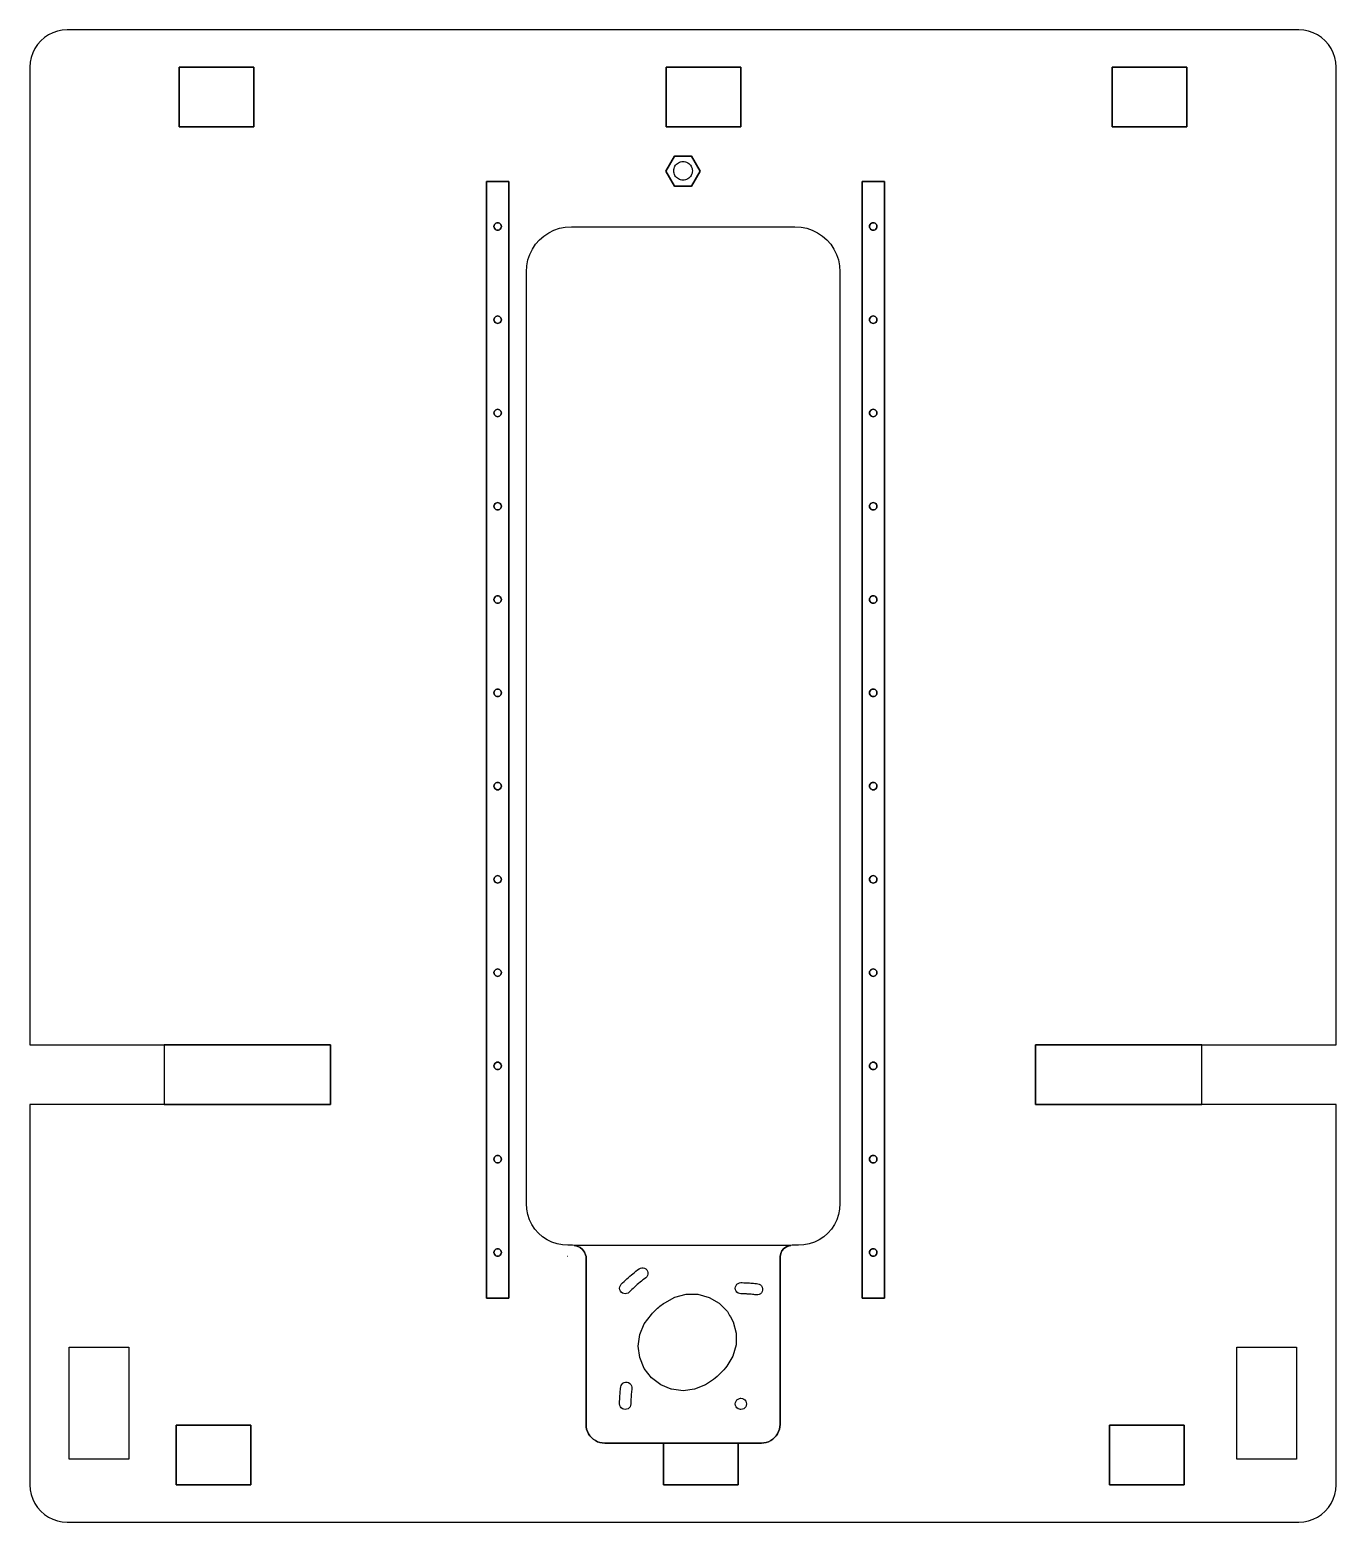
# Model space of a CAD drawing. Header units: metres. Extents: x 1390 to 1740, y 241 to 641.
import ezdxf

# ---------------------------------------------------------------- set-up
doc = ezdxf.new("R2010")
doc.units = ezdxf.units.M

msp = doc.modelspace()

# ---------------------------------------------------------------- linework, layer by layer
at = {"layer": 'Différence'}
msp.add_line((1534.6, 312.34, 79), (1534.49, 312.34, 79), dxfattribs=at)
for points in [[(1659.9, 369.05, 79), (1704.5, 369.05, 79), (1740.5, 369.05, 79), (1740.5, 631.12, 79), (1740.41, 632.43, 79), (1740.15, 633.71, 79), (1739.73, 634.95, 79), (1739.16, 636.12, 79), (1738.43, 637.21, 79), (1737.57, 638.19, 79), (1736.58, 639.06, 79), (1735.5, 639.78, 79), (1734.32, 640.36, 79), (1733.08, 640.78, 79), (1731.8, 641.04, 79), (1730.5, 641.12, 79), (1400.46, 641.12, 79), (1399.16, 641.04, 79), (1397.87, 640.78, 79), (1396.64, 640.36, 79), (1395.46, 639.78, 79), (1394.38, 639.06, 79), (1393.39, 638.19, 79), (1392.53, 637.21, 79), (1391.8, 636.12, 79), (1391.22, 634.95, 79), (1390.8, 633.71, 79), (1390.55, 632.43, 79), (1390.46, 631.12, 79), (1390.46, 369.05, 79), (1426.46, 369.05, 79), (1471.06, 369.05, 79), (1471.06, 353.05, 79), (1426.46, 353.05, 79), (1390.46, 353.05, 79), (1390.46, 251.14, 79), (1390.55, 249.84, 79), (1390.8, 248.55, 79), (1391.22, 247.32, 79), (1391.8, 246.14, 79), (1392.53, 245.05, 79), (1393.39, 244.07, 79), (1394.38, 243.21, 79), (1395.46, 242.48, 79), (1396.64, 241.9, 79), (1397.87, 241.48, 79), (1399.16, 241.23, 79), (1400.46, 241.14, 79), (1730.5, 241.14, 79), (1731.8, 241.23, 79), (1733.08, 241.48, 79), (1734.32, 241.9, 79), (1735.5, 242.48, 79), (1736.58, 243.21, 79), (1737.57, 244.07, 79), (1738.43, 245.05, 79), (1739.16, 246.14, 79), (1739.73, 247.32, 79), (1740.15, 248.55, 79), (1740.41, 249.84, 79), (1740.5, 251.14, 79), (1740.5, 353.05, 79), (1704.5, 353.05, 79), (1659.9, 353.05, 79), (1659.9, 369.05, 79)], [(1450.46, 615.12, 79), (1430.46, 615.12, 79), (1430.46, 631.12, 79), (1450.46, 631.12, 79), (1450.46, 615.12, 79)], [(1430.46, 615.12, 79), (1450.46, 615.12, 79), (1450.46, 631.12, 79), (1430.46, 631.12, 79), (1430.46, 615.12, 79)], [(1560.97, 631.12, 79), (1580.97, 631.12, 79), (1580.97, 615.12, 79), (1560.97, 615.12, 79), (1560.97, 631.12, 79)], [(1560.97, 615.12, 79), (1580.97, 615.12, 79), (1580.97, 631.12, 79), (1560.97, 631.12, 79), (1560.97, 615.12, 79)], [(1680.5, 631.12, 79), (1700.5, 631.12, 79), (1700.5, 615.12, 79), (1680.5, 615.12, 79), (1680.5, 631.12, 79)], [(1680.5, 615.12, 79), (1700.5, 615.12, 79), (1700.5, 631.12, 79), (1680.5, 631.12, 79), (1680.5, 615.12, 79)], [(1567.79, 599.26, 79), (1563.17, 599.26, 79), (1560.86, 603.26, 79), (1563.17, 607.26, 79), (1567.79, 607.26, 79), (1570.1, 603.26, 79), (1567.79, 599.26, 79)], [(1563.17, 599.26, 79), (1567.79, 599.26, 79), (1570.1, 603.26, 79), (1567.79, 607.26, 79), (1563.17, 607.26, 79), (1560.86, 603.26, 79), (1563.17, 599.26, 79)], [(1567.8, 602.39, 79), (1567.66, 602.09, 79), (1567.48, 601.82, 79), (1567.26, 601.57, 79), (1567.02, 601.36, 79), (1566.75, 601.18, 79), (1566.45, 601.03, 79), (1566.14, 600.93, 79), (1565.82, 600.86, 79), (1565.5, 600.84, 79), (1565.17, 600.86, 79), (1564.85, 600.93, 79), (1564.54, 601.03, 79), (1564.25, 601.18, 79), (1563.97, 601.36, 79), (1563.73, 601.57, 79), (1563.51, 601.82, 79), (1563.33, 602.09, 79), (1563.19, 602.39, 79), (1563.08, 602.69, 79), (1563.02, 603.02, 79), (1563, 603.34, 79), (1563.02, 603.67, 79), (1563.08, 603.99, 79), (1563.19, 604.3, 79), (1563.33, 604.59, 79), (1563.51, 604.86, 79), (1563.73, 605.11, 79), (1563.97, 605.33, 79), (1564.25, 605.51, 79), (1564.54, 605.65, 79), (1564.85, 605.76, 79), (1565.17, 605.82, 79), (1565.5, 605.84, 79), (1565.82, 605.82, 79), (1566.14, 605.76, 79), (1566.45, 605.65, 79), (1566.75, 605.51, 79), (1567.02, 605.33, 79), (1567.26, 605.11, 79), (1567.48, 604.86, 79), (1567.66, 604.59, 79), (1567.8, 604.3, 79), (1567.91, 603.99, 79), (1567.97, 603.67, 79), (1568, 603.34, 79), (1567.97, 603.02, 79), (1567.91, 602.69, 79), (1567.8, 602.39, 79)], [(1512.82, 301.14, 79), (1512.82, 600.44, 79), (1518.82, 600.44, 79), (1518.82, 301.14, 79), (1512.82, 301.14, 79)], [(1512.82, 600.44, 79), (1512.82, 301.14, 79), (1518.82, 301.14, 79), (1518.82, 600.44, 79), (1512.82, 600.44, 79)], [(1619.46, 600.44, 79), (1619.46, 301.14, 79), (1613.46, 301.14, 79), (1613.46, 600.44, 79), (1619.46, 600.44, 79)], [(1619.46, 301.14, 79), (1619.46, 600.44, 79), (1613.46, 600.44, 79), (1613.46, 301.14, 79), (1619.46, 301.14, 79)], [(1516.07, 589.39, 79), (1515.82, 589.43, 79), (1515.56, 589.39, 79), (1515.32, 589.29, 79), (1515.11, 589.13, 79), (1514.95, 588.93, 79), (1514.85, 588.69, 79), (1514.82, 588.43, 79), (1514.85, 588.17, 79), (1514.95, 587.93, 79), (1515.11, 587.72, 79), (1515.32, 587.56, 79), (1515.56, 587.46, 79), (1515.82, 587.43, 79), (1516.07, 587.46, 79), (1516.32, 587.56, 79), (1516.52, 587.72, 79), (1516.68, 587.93, 79), (1516.78, 588.17, 79), (1516.82, 588.43, 79), (1516.78, 588.69, 79), (1516.68, 588.93, 79), (1516.52, 589.13, 79), (1516.32, 589.29, 79), (1516.07, 589.39, 79)], [(1515.82, 589.43, 79), (1516.07, 589.39, 79), (1516.32, 589.29, 79), (1516.52, 589.13, 79), (1516.68, 588.93, 79), (1516.78, 588.69, 79), (1516.82, 588.43, 79), (1516.78, 588.17, 79), (1516.68, 587.93, 79), (1516.52, 587.72, 79), (1516.32, 587.56, 79), (1516.07, 587.46, 79), (1515.82, 587.43, 79), (1515.56, 587.46, 79), (1515.32, 587.56, 79), (1515.11, 587.72, 79), (1514.95, 587.93, 79), (1514.85, 588.17, 79), (1514.82, 588.43, 79), (1514.85, 588.69, 79), (1514.95, 588.93, 79), (1515.11, 589.13, 79), (1515.32, 589.29, 79), (1515.56, 589.39, 79), (1515.82, 589.43, 79)], [(1539.5, 267.14, 79), (1539.49, 312.34, 79), (1539.39, 312.75, 79), (1539.05, 313.53, 79), (1538.55, 314.2, 79), (1537.9, 314.74, 79), (1537.15, 315.12, 79), (1536.33, 315.32, 79), (1535.9, 315.34, 79), (1534.59, 315.34, 79), (1533.15, 315.44, 79), (1531.72, 315.73, 79), (1530.35, 316.19, 79), (1529.05, 316.83, 79), (1527.84, 317.64, 79), (1526.75, 318.6, 79), (1525.79, 319.69, 79), (1524.99, 320.9, 79), (1524.35, 322.2, 79), (1523.88, 323.57, 79), (1523.6, 324.99, 79), (1523.5, 326.54, 79), (1523.5, 576.24, 79), (1523.6, 577.91, 79), (1523.91, 579.45, 79), (1524.41, 580.93, 79), (1525.11, 582.34, 79), (1525.98, 583.64, 79), (1527.01, 584.82, 79), (1528.19, 585.86, 79), (1529.5, 586.73, 79), (1530.91, 587.42, 79), (1532.39, 587.93, 79), (1533.93, 588.23, 79), (1535.59, 588.34, 79), (1595.44, 588.34, 79), (1597.1, 588.23, 79), (1598.64, 587.93, 79), (1600.13, 587.42, 79), (1601.53, 586.73, 79), (1602.84, 585.86, 79), (1604.02, 584.82, 79), (1605.05, 583.64, 79), (1605.92, 582.34, 79), (1606.62, 580.93, 79), (1607.12, 579.45, 79), (1607.43, 577.91, 79), (1607.54, 576.24, 79), (1607.54, 326.54, 79), (1607.44, 324.99, 79), (1607.15, 323.57, 79), (1606.69, 322.2, 79), (1606.04, 320.9, 79), (1605.24, 319.69, 79), (1604.28, 318.6, 79), (1603.19, 317.64, 79), (1601.98, 316.83, 79), (1600.68, 316.19, 79), (1599.31, 315.73, 79), (1597.88, 315.44, 79), (1596.39, 315.34, 79), (1594.73, 315.34, 79), (1594.33, 315.32, 79), (1593.93, 315.24, 79), (1593.18, 314.95, 79), (1592.52, 314.48, 79), (1592, 313.86, 79), (1591.65, 313.13, 79), (1591.49, 312.34, 79), (1591.48, 267.33, 79), (1591.44, 266.67, 79), (1591.31, 266.03, 79), (1591.1, 265.41, 79), (1590.81, 264.83, 79), (1590.45, 264.28, 79), (1590.02, 263.79, 79), (1589.53, 263.36, 79), (1588.98, 263, 79), (1588.4, 262.71, 79), (1587.78, 262.5, 79), (1587.13, 262.37, 79), (1586.48, 262.33, 79), (1580.22, 262.33, 79), (1580.22, 251.14, 79), (1560.22, 251.14, 79), (1560.22, 262.33, 79), (1544.49, 262.33, 79), (1543.83, 262.37, 79), (1543.19, 262.5, 79), (1542.57, 262.71, 79), (1541.99, 263, 79), (1541.44, 263.36, 79), (1540.95, 263.79, 79), (1540.52, 264.28, 79), (1540.16, 264.83, 79), (1539.87, 265.41, 79), (1539.66, 266.03, 79), (1539.53, 266.67, 79), (1539.5, 267.14, 79)], [(1616.72, 589.39, 79), (1616.46, 589.43, 79), (1616.2, 589.39, 79), (1615.96, 589.29, 79), (1615.75, 589.13, 79), (1615.59, 588.93, 79), (1615.49, 588.69, 79), (1615.46, 588.43, 79), (1615.49, 588.17, 79), (1615.59, 587.93, 79), (1615.75, 587.72, 79), (1615.96, 587.56, 79), (1616.2, 587.46, 79), (1616.46, 587.43, 79), (1616.72, 587.46, 79), (1616.96, 587.56, 79), (1617.16, 587.72, 79), (1617.32, 587.93, 79), (1617.42, 588.17, 79), (1617.46, 588.43, 79), (1617.42, 588.69, 79), (1617.32, 588.93, 79), (1617.16, 589.13, 79), (1616.96, 589.29, 79), (1616.72, 589.39, 79)], [(1616.46, 589.43, 79), (1616.72, 589.39, 79), (1616.96, 589.29, 79), (1617.16, 589.13, 79), (1617.32, 588.93, 79), (1617.42, 588.69, 79), (1617.46, 588.43, 79), (1617.42, 588.17, 79), (1617.32, 587.93, 79), (1617.16, 587.72, 79), (1616.96, 587.56, 79), (1616.72, 587.46, 79), (1616.46, 587.43, 79), (1616.2, 587.46, 79), (1615.96, 587.56, 79), (1615.75, 587.72, 79), (1615.59, 587.93, 79), (1615.49, 588.17, 79), (1615.46, 588.43, 79), (1615.49, 588.69, 79), (1615.59, 588.93, 79), (1615.75, 589.13, 79), (1615.96, 589.29, 79), (1616.2, 589.39, 79), (1616.46, 589.43, 79)], [(1516.07, 564.39, 79), (1515.82, 564.43, 79), (1515.56, 564.39, 79), (1515.32, 564.29, 79), (1515.11, 564.13, 79), (1514.95, 563.93, 79), (1514.85, 563.69, 79), (1514.82, 563.43, 79), (1514.85, 563.17, 79), (1514.95, 562.93, 79), (1515.11, 562.72, 79), (1515.32, 562.56, 79), (1515.56, 562.46, 79), (1515.82, 562.43, 79), (1516.07, 562.46, 79), (1516.32, 562.56, 79), (1516.52, 562.72, 79), (1516.68, 562.93, 79), (1516.78, 563.17, 79), (1516.82, 563.43, 79), (1516.78, 563.69, 79), (1516.68, 563.93, 79), (1516.52, 564.13, 79), (1516.32, 564.29, 79), (1516.07, 564.39, 79)], [(1515.82, 564.43, 79), (1516.07, 564.39, 79), (1516.32, 564.29, 79), (1516.52, 564.13, 79), (1516.68, 563.93, 79), (1516.78, 563.69, 79), (1516.82, 563.43, 79), (1516.78, 563.17, 79), (1516.68, 562.93, 79), (1516.52, 562.72, 79), (1516.32, 562.56, 79), (1516.07, 562.46, 79), (1515.82, 562.43, 79), (1515.56, 562.46, 79), (1515.32, 562.56, 79), (1515.11, 562.72, 79), (1514.95, 562.93, 79), (1514.85, 563.17, 79), (1514.82, 563.43, 79), (1514.85, 563.69, 79), (1514.95, 563.93, 79), (1515.11, 564.13, 79), (1515.32, 564.29, 79), (1515.56, 564.39, 79), (1515.82, 564.43, 79)], [(1616.72, 564.39, 79), (1616.46, 564.43, 79), (1616.2, 564.39, 79), (1615.96, 564.29, 79), (1615.75, 564.13, 79), (1615.59, 563.93, 79), (1615.49, 563.69, 79), (1615.46, 563.43, 79), (1615.49, 563.17, 79), (1615.59, 562.93, 79), (1615.75, 562.72, 79), (1615.96, 562.56, 79), (1616.2, 562.46, 79), (1616.46, 562.43, 79), (1616.72, 562.46, 79), (1616.96, 562.56, 79), (1617.16, 562.72, 79), (1617.32, 562.93, 79), (1617.42, 563.17, 79), (1617.46, 563.43, 79), (1617.42, 563.69, 79), (1617.32, 563.93, 79), (1617.16, 564.13, 79), (1616.96, 564.29, 79), (1616.72, 564.39, 79)], [(1616.46, 564.43, 79), (1616.72, 564.39, 79), (1616.96, 564.29, 79), (1617.16, 564.13, 79), (1617.32, 563.93, 79), (1617.42, 563.69, 79), (1617.46, 563.43, 79), (1617.42, 563.17, 79), (1617.32, 562.93, 79), (1617.16, 562.72, 79), (1616.96, 562.56, 79), (1616.72, 562.46, 79), (1616.46, 562.43, 79), (1616.2, 562.46, 79), (1615.96, 562.56, 79), (1615.75, 562.72, 79), (1615.59, 562.93, 79), (1615.49, 563.17, 79), (1615.46, 563.43, 79), (1615.49, 563.69, 79), (1615.59, 563.93, 79), (1615.75, 564.13, 79), (1615.96, 564.29, 79), (1616.2, 564.39, 79), (1616.46, 564.43, 79)], [(1516.07, 539.39, 79), (1515.82, 539.43, 79), (1515.56, 539.39, 79), (1515.32, 539.29, 79), (1515.11, 539.13, 79), (1514.95, 538.93, 79), (1514.85, 538.69, 79), (1514.82, 538.43, 79), (1514.85, 538.17, 79), (1514.95, 537.93, 79), (1515.11, 537.72, 79), (1515.32, 537.56, 79), (1515.56, 537.46, 79), (1515.82, 537.43, 79), (1516.07, 537.46, 79), (1516.32, 537.56, 79), (1516.52, 537.72, 79), (1516.68, 537.93, 79), (1516.78, 538.17, 79), (1516.82, 538.43, 79), (1516.78, 538.69, 79), (1516.68, 538.93, 79), (1516.52, 539.13, 79), (1516.32, 539.29, 79), (1516.07, 539.39, 79)], [(1515.82, 539.43, 79), (1516.07, 539.39, 79), (1516.32, 539.29, 79), (1516.52, 539.13, 79), (1516.68, 538.93, 79), (1516.78, 538.69, 79), (1516.82, 538.43, 79), (1516.78, 538.17, 79), (1516.68, 537.93, 79), (1516.52, 537.72, 79), (1516.32, 537.56, 79), (1516.07, 537.46, 79), (1515.82, 537.43, 79), (1515.56, 537.46, 79), (1515.32, 537.56, 79), (1515.11, 537.72, 79), (1514.95, 537.93, 79), (1514.85, 538.17, 79), (1514.82, 538.43, 79), (1514.85, 538.69, 79), (1514.95, 538.93, 79), (1515.11, 539.13, 79), (1515.32, 539.29, 79), (1515.56, 539.39, 79), (1515.82, 539.43, 79)], [(1616.72, 539.39, 79), (1616.46, 539.43, 79), (1616.2, 539.39, 79), (1615.96, 539.29, 79), (1615.75, 539.13, 79), (1615.59, 538.93, 79), (1615.49, 538.69, 79), (1615.46, 538.43, 79), (1615.49, 538.17, 79), (1615.59, 537.93, 79), (1615.75, 537.72, 79), (1615.96, 537.56, 79), (1616.2, 537.46, 79), (1616.46, 537.43, 79), (1616.72, 537.46, 79), (1616.96, 537.56, 79), (1617.16, 537.72, 79), (1617.32, 537.93, 79), (1617.42, 538.17, 79), (1617.46, 538.43, 79), (1617.42, 538.69, 79), (1617.32, 538.93, 79), (1617.16, 539.13, 79), (1616.96, 539.29, 79), (1616.72, 539.39, 79)], [(1616.46, 539.43, 79), (1616.72, 539.39, 79), (1616.96, 539.29, 79), (1617.16, 539.13, 79), (1617.32, 538.93, 79), (1617.42, 538.69, 79), (1617.46, 538.43, 79), (1617.42, 538.17, 79), (1617.32, 537.93, 79), (1617.16, 537.72, 79), (1616.96, 537.56, 79), (1616.72, 537.46, 79), (1616.46, 537.43, 79), (1616.2, 537.46, 79), (1615.96, 537.56, 79), (1615.75, 537.72, 79), (1615.59, 537.93, 79), (1615.49, 538.17, 79), (1615.46, 538.43, 79), (1615.49, 538.69, 79), (1615.59, 538.93, 79), (1615.75, 539.13, 79), (1615.96, 539.29, 79), (1616.2, 539.39, 79), (1616.46, 539.43, 79)], [(1516.07, 514.39, 79), (1515.82, 514.43, 79), (1515.56, 514.39, 79), (1515.32, 514.29, 79), (1515.11, 514.13, 79), (1514.95, 513.93, 79), (1514.85, 513.69, 79), (1514.82, 513.43, 79), (1514.85, 513.17, 79), (1514.95, 512.93, 79), (1515.11, 512.72, 79), (1515.32, 512.56, 79), (1515.56, 512.46, 79), (1515.82, 512.43, 79), (1516.07, 512.46, 79), (1516.32, 512.56, 79), (1516.52, 512.72, 79), (1516.68, 512.93, 79), (1516.78, 513.17, 79), (1516.82, 513.43, 79), (1516.78, 513.69, 79), (1516.68, 513.93, 79), (1516.52, 514.13, 79), (1516.32, 514.29, 79), (1516.07, 514.39, 79)], [(1515.82, 514.43, 79), (1516.07, 514.39, 79), (1516.32, 514.29, 79), (1516.52, 514.13, 79), (1516.68, 513.93, 79), (1516.78, 513.69, 79), (1516.82, 513.43, 79), (1516.78, 513.17, 79), (1516.68, 512.93, 79), (1516.52, 512.72, 79), (1516.32, 512.56, 79), (1516.07, 512.46, 79), (1515.82, 512.43, 79), (1515.56, 512.46, 79), (1515.32, 512.56, 79), (1515.11, 512.72, 79), (1514.95, 512.93, 79), (1514.85, 513.17, 79), (1514.82, 513.43, 79), (1514.85, 513.69, 79), (1514.95, 513.93, 79), (1515.11, 514.13, 79), (1515.32, 514.29, 79), (1515.56, 514.39, 79), (1515.82, 514.43, 79)], [(1616.72, 514.39, 79), (1616.46, 514.43, 79), (1616.2, 514.39, 79), (1615.96, 514.29, 79), (1615.75, 514.13, 79), (1615.59, 513.93, 79), (1615.49, 513.69, 79), (1615.46, 513.43, 79), (1615.49, 513.17, 79), (1615.59, 512.93, 79), (1615.75, 512.72, 79), (1615.96, 512.56, 79), (1616.2, 512.46, 79), (1616.46, 512.43, 79), (1616.72, 512.46, 79), (1616.96, 512.56, 79), (1617.16, 512.72, 79), (1617.32, 512.93, 79), (1617.42, 513.17, 79), (1617.46, 513.43, 79), (1617.42, 513.69, 79), (1617.32, 513.93, 79), (1617.16, 514.13, 79), (1616.96, 514.29, 79), (1616.72, 514.39, 79)], [(1616.46, 514.43, 79), (1616.72, 514.39, 79), (1616.96, 514.29, 79), (1617.16, 514.13, 79), (1617.32, 513.93, 79), (1617.42, 513.69, 79), (1617.46, 513.43, 79), (1617.42, 513.17, 79), (1617.32, 512.93, 79), (1617.16, 512.72, 79), (1616.96, 512.56, 79), (1616.72, 512.46, 79), (1616.46, 512.43, 79), (1616.2, 512.46, 79), (1615.96, 512.56, 79), (1615.75, 512.72, 79), (1615.59, 512.93, 79), (1615.49, 513.17, 79), (1615.46, 513.43, 79), (1615.49, 513.69, 79), (1615.59, 513.93, 79), (1615.75, 514.13, 79), (1615.96, 514.29, 79), (1616.2, 514.39, 79), (1616.46, 514.43, 79)], [(1516.07, 489.39, 79), (1515.82, 489.43, 79), (1515.56, 489.39, 79), (1515.32, 489.29, 79), (1515.11, 489.13, 79), (1514.95, 488.93, 79), (1514.85, 488.69, 79), (1514.82, 488.43, 79), (1514.85, 488.17, 79), (1514.95, 487.93, 79), (1515.11, 487.72, 79), (1515.32, 487.56, 79), (1515.56, 487.46, 79), (1515.82, 487.43, 79), (1516.07, 487.46, 79), (1516.32, 487.56, 79), (1516.52, 487.72, 79), (1516.68, 487.93, 79), (1516.78, 488.17, 79), (1516.82, 488.43, 79), (1516.78, 488.69, 79), (1516.68, 488.93, 79), (1516.52, 489.13, 79), (1516.32, 489.29, 79), (1516.07, 489.39, 79)], [(1515.82, 489.43, 79), (1516.07, 489.39, 79), (1516.32, 489.29, 79), (1516.52, 489.13, 79), (1516.68, 488.93, 79), (1516.78, 488.69, 79), (1516.82, 488.43, 79), (1516.78, 488.17, 79), (1516.68, 487.93, 79), (1516.52, 487.72, 79), (1516.32, 487.56, 79), (1516.07, 487.46, 79), (1515.82, 487.43, 79), (1515.56, 487.46, 79), (1515.32, 487.56, 79), (1515.11, 487.72, 79), (1514.95, 487.93, 79), (1514.85, 488.17, 79), (1514.82, 488.43, 79), (1514.85, 488.69, 79), (1514.95, 488.93, 79), (1515.11, 489.13, 79), (1515.32, 489.29, 79), (1515.56, 489.39, 79), (1515.82, 489.43, 79)], [(1616.72, 489.39, 79), (1616.46, 489.43, 79), (1616.2, 489.39, 79), (1615.96, 489.29, 79), (1615.75, 489.13, 79), (1615.59, 488.93, 79), (1615.49, 488.69, 79), (1615.46, 488.43, 79), (1615.49, 488.17, 79), (1615.59, 487.93, 79), (1615.75, 487.72, 79), (1615.96, 487.56, 79), (1616.2, 487.46, 79), (1616.46, 487.43, 79), (1616.72, 487.46, 79), (1616.96, 487.56, 79), (1617.16, 487.72, 79), (1617.32, 487.93, 79), (1617.42, 488.17, 79), (1617.46, 488.43, 79), (1617.42, 488.69, 79), (1617.32, 488.93, 79), (1617.16, 489.13, 79), (1616.96, 489.29, 79), (1616.72, 489.39, 79)], [(1616.46, 489.43, 79), (1616.72, 489.39, 79), (1616.96, 489.29, 79), (1617.16, 489.13, 79), (1617.32, 488.93, 79), (1617.42, 488.69, 79), (1617.46, 488.43, 79), (1617.42, 488.17, 79), (1617.32, 487.93, 79), (1617.16, 487.72, 79), (1616.96, 487.56, 79), (1616.72, 487.46, 79), (1616.46, 487.43, 79), (1616.2, 487.46, 79), (1615.96, 487.56, 79), (1615.75, 487.72, 79), (1615.59, 487.93, 79), (1615.49, 488.17, 79), (1615.46, 488.43, 79), (1615.49, 488.69, 79), (1615.59, 488.93, 79), (1615.75, 489.13, 79), (1615.96, 489.29, 79), (1616.2, 489.39, 79), (1616.46, 489.43, 79)], [(1516.07, 464.39, 79), (1515.82, 464.43, 79), (1515.56, 464.39, 79), (1515.32, 464.29, 79), (1515.11, 464.13, 79), (1514.95, 463.93, 79), (1514.85, 463.69, 79), (1514.82, 463.43, 79), (1514.85, 463.17, 79), (1514.95, 462.93, 79), (1515.11, 462.72, 79), (1515.32, 462.56, 79), (1515.56, 462.46, 79), (1515.82, 462.43, 79), (1516.07, 462.46, 79), (1516.32, 462.56, 79), (1516.52, 462.72, 79), (1516.68, 462.93, 79), (1516.78, 463.17, 79), (1516.82, 463.43, 79), (1516.78, 463.69, 79), (1516.68, 463.93, 79), (1516.52, 464.13, 79), (1516.32, 464.29, 79), (1516.07, 464.39, 79)], [(1515.82, 464.43, 79), (1516.07, 464.39, 79), (1516.32, 464.29, 79), (1516.52, 464.13, 79), (1516.68, 463.93, 79), (1516.78, 463.69, 79), (1516.82, 463.43, 79), (1516.78, 463.17, 79), (1516.68, 462.93, 79), (1516.52, 462.72, 79), (1516.32, 462.56, 79), (1516.07, 462.46, 79), (1515.82, 462.43, 79), (1515.56, 462.46, 79), (1515.32, 462.56, 79), (1515.11, 462.72, 79), (1514.95, 462.93, 79), (1514.85, 463.17, 79), (1514.82, 463.43, 79), (1514.85, 463.69, 79), (1514.95, 463.93, 79), (1515.11, 464.13, 79), (1515.32, 464.29, 79), (1515.56, 464.39, 79), (1515.82, 464.43, 79)], [(1616.72, 464.39, 79), (1616.46, 464.43, 79), (1616.2, 464.39, 79), (1615.96, 464.29, 79), (1615.75, 464.13, 79), (1615.59, 463.93, 79), (1615.49, 463.69, 79), (1615.46, 463.43, 79), (1615.49, 463.17, 79), (1615.59, 462.93, 79), (1615.75, 462.72, 79), (1615.96, 462.56, 79), (1616.2, 462.46, 79), (1616.46, 462.43, 79), (1616.72, 462.46, 79), (1616.96, 462.56, 79), (1617.16, 462.72, 79), (1617.32, 462.93, 79), (1617.42, 463.17, 79), (1617.46, 463.43, 79), (1617.42, 463.69, 79), (1617.32, 463.93, 79), (1617.16, 464.13, 79), (1616.96, 464.29, 79), (1616.72, 464.39, 79)], [(1616.46, 464.43, 79), (1616.72, 464.39, 79), (1616.96, 464.29, 79), (1617.16, 464.13, 79), (1617.32, 463.93, 79), (1617.42, 463.69, 79), (1617.46, 463.43, 79), (1617.42, 463.17, 79), (1617.32, 462.93, 79), (1617.16, 462.72, 79), (1616.96, 462.56, 79), (1616.72, 462.46, 79), (1616.46, 462.43, 79), (1616.2, 462.46, 79), (1615.96, 462.56, 79), (1615.75, 462.72, 79), (1615.59, 462.93, 79), (1615.49, 463.17, 79), (1615.46, 463.43, 79), (1615.49, 463.69, 79), (1615.59, 463.93, 79), (1615.75, 464.13, 79), (1615.96, 464.29, 79), (1616.2, 464.39, 79), (1616.46, 464.43, 79)], [(1516.07, 439.39, 79), (1515.82, 439.43, 79), (1515.56, 439.39, 79), (1515.32, 439.29, 79), (1515.11, 439.13, 79), (1514.95, 438.93, 79), (1514.85, 438.69, 79), (1514.82, 438.43, 79), (1514.85, 438.17, 79), (1514.95, 437.93, 79), (1515.11, 437.72, 79), (1515.32, 437.56, 79), (1515.56, 437.46, 79), (1515.82, 437.43, 79), (1516.07, 437.46, 79), (1516.32, 437.56, 79), (1516.52, 437.72, 79), (1516.68, 437.93, 79), (1516.78, 438.17, 79), (1516.82, 438.43, 79), (1516.78, 438.69, 79), (1516.68, 438.93, 79), (1516.52, 439.13, 79), (1516.32, 439.29, 79), (1516.07, 439.39, 79)], [(1515.82, 439.43, 79), (1516.07, 439.39, 79), (1516.32, 439.29, 79), (1516.52, 439.13, 79), (1516.68, 438.93, 79), (1516.78, 438.69, 79), (1516.82, 438.43, 79), (1516.78, 438.17, 79), (1516.68, 437.93, 79), (1516.52, 437.72, 79), (1516.32, 437.56, 79), (1516.07, 437.46, 79), (1515.82, 437.43, 79), (1515.56, 437.46, 79), (1515.32, 437.56, 79), (1515.11, 437.72, 79), (1514.95, 437.93, 79), (1514.85, 438.17, 79), (1514.82, 438.43, 79), (1514.85, 438.69, 79), (1514.95, 438.93, 79), (1515.11, 439.13, 79), (1515.32, 439.29, 79), (1515.56, 439.39, 79), (1515.82, 439.43, 79)], [(1616.72, 439.39, 79), (1616.46, 439.43, 79), (1616.2, 439.39, 79), (1615.96, 439.29, 79), (1615.75, 439.13, 79), (1615.59, 438.93, 79), (1615.49, 438.69, 79), (1615.46, 438.43, 79), (1615.49, 438.17, 79), (1615.59, 437.93, 79), (1615.75, 437.72, 79), (1615.96, 437.56, 79), (1616.2, 437.46, 79), (1616.46, 437.43, 79), (1616.72, 437.46, 79), (1616.96, 437.56, 79), (1617.16, 437.72, 79), (1617.32, 437.93, 79), (1617.42, 438.17, 79), (1617.46, 438.43, 79), (1617.42, 438.69, 79), (1617.32, 438.93, 79), (1617.16, 439.13, 79), (1616.96, 439.29, 79), (1616.72, 439.39, 79)], [(1616.46, 439.43, 79), (1616.72, 439.39, 79), (1616.96, 439.29, 79), (1617.16, 439.13, 79), (1617.32, 438.93, 79), (1617.42, 438.69, 79), (1617.46, 438.43, 79), (1617.42, 438.17, 79), (1617.32, 437.93, 79), (1617.16, 437.72, 79), (1616.96, 437.56, 79), (1616.72, 437.46, 79), (1616.46, 437.43, 79), (1616.2, 437.46, 79), (1615.96, 437.56, 79), (1615.75, 437.72, 79), (1615.59, 437.93, 79), (1615.49, 438.17, 79), (1615.46, 438.43, 79), (1615.49, 438.69, 79), (1615.59, 438.93, 79), (1615.75, 439.13, 79), (1615.96, 439.29, 79), (1616.2, 439.39, 79), (1616.46, 439.43, 79)], [(1516.07, 414.39, 79), (1515.82, 414.43, 79), (1515.56, 414.39, 79), (1515.32, 414.29, 79), (1515.11, 414.13, 79), (1514.95, 413.93, 79), (1514.85, 413.69, 79), (1514.82, 413.43, 79), (1514.85, 413.17, 79), (1514.95, 412.93, 79), (1515.11, 412.72, 79), (1515.32, 412.56, 79), (1515.56, 412.46, 79), (1515.82, 412.43, 79), (1516.07, 412.46, 79), (1516.32, 412.56, 79), (1516.52, 412.72, 79), (1516.68, 412.93, 79), (1516.78, 413.17, 79), (1516.82, 413.43, 79), (1516.78, 413.69, 79), (1516.68, 413.93, 79), (1516.52, 414.13, 79), (1516.32, 414.29, 79), (1516.07, 414.39, 79)], [(1515.82, 414.43, 79), (1516.07, 414.39, 79), (1516.32, 414.29, 79), (1516.52, 414.13, 79), (1516.68, 413.93, 79), (1516.78, 413.69, 79), (1516.82, 413.43, 79), (1516.78, 413.17, 79), (1516.68, 412.93, 79), (1516.52, 412.72, 79), (1516.32, 412.56, 79), (1516.07, 412.46, 79), (1515.82, 412.43, 79), (1515.56, 412.46, 79), (1515.32, 412.56, 79), (1515.11, 412.72, 79), (1514.95, 412.93, 79), (1514.85, 413.17, 79), (1514.82, 413.43, 79), (1514.85, 413.69, 79), (1514.95, 413.93, 79), (1515.11, 414.13, 79), (1515.32, 414.29, 79), (1515.56, 414.39, 79), (1515.82, 414.43, 79)], [(1616.72, 414.39, 79), (1616.46, 414.43, 79), (1616.2, 414.39, 79), (1615.96, 414.29, 79), (1615.75, 414.13, 79), (1615.59, 413.93, 79), (1615.49, 413.69, 79), (1615.46, 413.43, 79), (1615.49, 413.17, 79), (1615.59, 412.93, 79), (1615.75, 412.72, 79), (1615.96, 412.56, 79), (1616.2, 412.46, 79), (1616.46, 412.43, 79), (1616.72, 412.46, 79), (1616.96, 412.56, 79), (1617.16, 412.72, 79), (1617.32, 412.93, 79), (1617.42, 413.17, 79), (1617.46, 413.43, 79), (1617.42, 413.69, 79), (1617.32, 413.93, 79), (1617.16, 414.13, 79), (1616.96, 414.29, 79), (1616.72, 414.39, 79)], [(1616.46, 414.43, 79), (1616.72, 414.39, 79), (1616.96, 414.29, 79), (1617.16, 414.13, 79), (1617.32, 413.93, 79), (1617.42, 413.69, 79), (1617.46, 413.43, 79), (1617.42, 413.17, 79), (1617.32, 412.93, 79), (1617.16, 412.72, 79), (1616.96, 412.56, 79), (1616.72, 412.46, 79), (1616.46, 412.43, 79), (1616.2, 412.46, 79), (1615.96, 412.56, 79), (1615.75, 412.72, 79), (1615.59, 412.93, 79), (1615.49, 413.17, 79), (1615.46, 413.43, 79), (1615.49, 413.69, 79), (1615.59, 413.93, 79), (1615.75, 414.13, 79), (1615.96, 414.29, 79), (1616.2, 414.39, 79), (1616.46, 414.43, 79)], [(1516.07, 389.39, 79), (1515.82, 389.43, 79), (1515.56, 389.39, 79), (1515.32, 389.29, 79), (1515.11, 389.13, 79), (1514.95, 388.93, 79), (1514.85, 388.69, 79), (1514.82, 388.43, 79), (1514.85, 388.17, 79), (1514.95, 387.93, 79), (1515.11, 387.72, 79), (1515.32, 387.56, 79), (1515.56, 387.46, 79), (1515.82, 387.43, 79), (1516.07, 387.46, 79), (1516.32, 387.56, 79), (1516.52, 387.72, 79), (1516.68, 387.93, 79), (1516.78, 388.17, 79), (1516.82, 388.43, 79), (1516.78, 388.69, 79), (1516.68, 388.93, 79), (1516.52, 389.13, 79), (1516.32, 389.29, 79), (1516.07, 389.39, 79)], [(1515.82, 389.43, 79), (1516.07, 389.39, 79), (1516.32, 389.29, 79), (1516.52, 389.13, 79), (1516.68, 388.93, 79), (1516.78, 388.69, 79), (1516.82, 388.43, 79), (1516.78, 388.17, 79), (1516.68, 387.93, 79), (1516.52, 387.72, 79), (1516.32, 387.56, 79), (1516.07, 387.46, 79), (1515.82, 387.43, 79), (1515.56, 387.46, 79), (1515.32, 387.56, 79), (1515.11, 387.72, 79), (1514.95, 387.93, 79), (1514.85, 388.17, 79), (1514.82, 388.43, 79), (1514.85, 388.69, 79), (1514.95, 388.93, 79), (1515.11, 389.13, 79), (1515.32, 389.29, 79), (1515.56, 389.39, 79), (1515.82, 389.43, 79)], [(1616.72, 389.39, 79), (1616.46, 389.43, 79), (1616.2, 389.39, 79), (1615.96, 389.29, 79), (1615.75, 389.13, 79), (1615.59, 388.93, 79), (1615.49, 388.69, 79), (1615.46, 388.43, 79), (1615.49, 388.17, 79), (1615.59, 387.93, 79), (1615.75, 387.72, 79), (1615.96, 387.56, 79), (1616.2, 387.46, 79), (1616.46, 387.43, 79), (1616.72, 387.46, 79), (1616.96, 387.56, 79), (1617.16, 387.72, 79), (1617.32, 387.93, 79), (1617.42, 388.17, 79), (1617.46, 388.43, 79), (1617.42, 388.69, 79), (1617.32, 388.93, 79), (1617.16, 389.13, 79), (1616.96, 389.29, 79), (1616.72, 389.39, 79)], [(1616.46, 389.43, 79), (1616.72, 389.39, 79), (1616.96, 389.29, 79), (1617.16, 389.13, 79), (1617.32, 388.93, 79), (1617.42, 388.69, 79), (1617.46, 388.43, 79), (1617.42, 388.17, 79), (1617.32, 387.93, 79), (1617.16, 387.72, 79), (1616.96, 387.56, 79), (1616.72, 387.46, 79), (1616.46, 387.43, 79), (1616.2, 387.46, 79), (1615.96, 387.56, 79), (1615.75, 387.72, 79), (1615.59, 387.93, 79), (1615.49, 388.17, 79), (1615.46, 388.43, 79), (1615.49, 388.69, 79), (1615.59, 388.93, 79), (1615.75, 389.13, 79), (1615.96, 389.29, 79), (1616.2, 389.39, 79), (1616.46, 389.43, 79)], [(1426.46, 369.05, 79), (1426.46, 353.05, 79), (1471.06, 353.05, 79), (1471.06, 369.05, 79), (1426.46, 369.05, 79)], [(1704.5, 353.05, 79), (1704.5, 369.05, 79), (1659.9, 369.05, 79), (1659.9, 353.05, 79), (1704.5, 353.05, 79)], [(1516.07, 364.39, 79), (1515.82, 364.43, 79), (1515.56, 364.39, 79), (1515.32, 364.29, 79), (1515.11, 364.13, 79), (1514.95, 363.93, 79), (1514.85, 363.69, 79), (1514.82, 363.43, 79), (1514.85, 363.17, 79), (1514.95, 362.93, 79), (1515.11, 362.72, 79), (1515.32, 362.56, 79), (1515.56, 362.46, 79), (1515.82, 362.43, 79), (1516.07, 362.46, 79), (1516.32, 362.56, 79), (1516.52, 362.72, 79), (1516.68, 362.93, 79), (1516.78, 363.17, 79), (1516.82, 363.43, 79), (1516.78, 363.69, 79), (1516.68, 363.93, 79), (1516.52, 364.13, 79), (1516.32, 364.29, 79), (1516.07, 364.39, 79)], [(1515.82, 364.43, 79), (1516.07, 364.39, 79), (1516.32, 364.29, 79), (1516.52, 364.13, 79), (1516.68, 363.93, 79), (1516.78, 363.69, 79), (1516.82, 363.43, 79), (1516.78, 363.17, 79), (1516.68, 362.93, 79), (1516.52, 362.72, 79), (1516.32, 362.56, 79), (1516.07, 362.46, 79), (1515.82, 362.43, 79), (1515.56, 362.46, 79), (1515.32, 362.56, 79), (1515.11, 362.72, 79), (1514.95, 362.93, 79), (1514.85, 363.17, 79), (1514.82, 363.43, 79), (1514.85, 363.69, 79), (1514.95, 363.93, 79), (1515.11, 364.13, 79), (1515.32, 364.29, 79), (1515.56, 364.39, 79), (1515.82, 364.43, 79)], [(1616.72, 364.39, 79), (1616.46, 364.43, 79), (1616.2, 364.39, 79), (1615.96, 364.29, 79), (1615.75, 364.13, 79), (1615.59, 363.93, 79), (1615.49, 363.69, 79), (1615.46, 363.43, 79), (1615.49, 363.17, 79), (1615.59, 362.93, 79), (1615.75, 362.72, 79), (1615.96, 362.56, 79), (1616.2, 362.46, 79), (1616.46, 362.43, 79), (1616.72, 362.46, 79), (1616.96, 362.56, 79), (1617.16, 362.72, 79), (1617.32, 362.93, 79), (1617.42, 363.17, 79), (1617.46, 363.43, 79), (1617.42, 363.69, 79), (1617.32, 363.93, 79), (1617.16, 364.13, 79), (1616.96, 364.29, 79), (1616.72, 364.39, 79)], [(1616.46, 364.43, 79), (1616.72, 364.39, 79), (1616.96, 364.29, 79), (1617.16, 364.13, 79), (1617.32, 363.93, 79), (1617.42, 363.69, 79), (1617.46, 363.43, 79), (1617.42, 363.17, 79), (1617.32, 362.93, 79), (1617.16, 362.72, 79), (1616.96, 362.56, 79), (1616.72, 362.46, 79), (1616.46, 362.43, 79), (1616.2, 362.46, 79), (1615.96, 362.56, 79), (1615.75, 362.72, 79), (1615.59, 362.93, 79), (1615.49, 363.17, 79), (1615.46, 363.43, 79), (1615.49, 363.69, 79), (1615.59, 363.93, 79), (1615.75, 364.13, 79), (1615.96, 364.29, 79), (1616.2, 364.39, 79), (1616.46, 364.43, 79)], [(1516.07, 339.39, 79), (1515.82, 339.43, 79), (1515.56, 339.39, 79), (1515.32, 339.29, 79), (1515.11, 339.13, 79), (1514.95, 338.93, 79), (1514.85, 338.69, 79), (1514.82, 338.43, 79), (1514.85, 338.17, 79), (1514.95, 337.93, 79), (1515.11, 337.72, 79), (1515.32, 337.56, 79), (1515.56, 337.46, 79), (1515.82, 337.43, 79), (1516.07, 337.46, 79), (1516.32, 337.56, 79), (1516.52, 337.72, 79), (1516.68, 337.93, 79), (1516.78, 338.17, 79), (1516.82, 338.43, 79), (1516.78, 338.69, 79), (1516.68, 338.93, 79), (1516.52, 339.13, 79), (1516.32, 339.29, 79), (1516.07, 339.39, 79)], [(1515.82, 339.43, 79), (1516.07, 339.39, 79), (1516.32, 339.29, 79), (1516.52, 339.13, 79), (1516.68, 338.93, 79), (1516.78, 338.69, 79), (1516.82, 338.43, 79), (1516.78, 338.17, 79), (1516.68, 337.93, 79), (1516.52, 337.72, 79), (1516.32, 337.56, 79), (1516.07, 337.46, 79), (1515.82, 337.43, 79), (1515.56, 337.46, 79), (1515.32, 337.56, 79), (1515.11, 337.72, 79), (1514.95, 337.93, 79), (1514.85, 338.17, 79), (1514.82, 338.43, 79), (1514.85, 338.69, 79), (1514.95, 338.93, 79), (1515.11, 339.13, 79), (1515.32, 339.29, 79), (1515.56, 339.39, 79), (1515.82, 339.43, 79)], [(1616.72, 339.39, 79), (1616.46, 339.43, 79), (1616.2, 339.39, 79), (1615.96, 339.29, 79), (1615.75, 339.13, 79), (1615.59, 338.93, 79), (1615.49, 338.69, 79), (1615.46, 338.43, 79), (1615.49, 338.17, 79), (1615.59, 337.93, 79), (1615.75, 337.72, 79), (1615.96, 337.56, 79), (1616.2, 337.46, 79), (1616.46, 337.43, 79), (1616.72, 337.46, 79), (1616.96, 337.56, 79), (1617.16, 337.72, 79), (1617.32, 337.93, 79), (1617.42, 338.17, 79), (1617.46, 338.43, 79), (1617.42, 338.69, 79), (1617.32, 338.93, 79), (1617.16, 339.13, 79), (1616.96, 339.29, 79), (1616.72, 339.39, 79)], [(1616.46, 339.43, 79), (1616.72, 339.39, 79), (1616.96, 339.29, 79), (1617.16, 339.13, 79), (1617.32, 338.93, 79), (1617.42, 338.69, 79), (1617.46, 338.43, 79), (1617.42, 338.17, 79), (1617.32, 337.93, 79), (1617.16, 337.72, 79), (1616.96, 337.56, 79), (1616.72, 337.46, 79), (1616.46, 337.43, 79), (1616.2, 337.46, 79), (1615.96, 337.56, 79), (1615.75, 337.72, 79), (1615.59, 337.93, 79), (1615.49, 338.17, 79), (1615.46, 338.43, 79), (1615.49, 338.69, 79), (1615.59, 338.93, 79), (1615.75, 339.13, 79), (1615.96, 339.29, 79), (1616.2, 339.39, 79), (1616.46, 339.43, 79)], [(1516.07, 314.39, 79), (1515.82, 314.43, 79), (1515.56, 314.39, 79), (1515.32, 314.29, 79), (1515.11, 314.13, 79), (1514.95, 313.93, 79), (1514.85, 313.69, 79), (1514.82, 313.43, 79), (1514.85, 313.17, 79), (1514.95, 312.93, 79), (1515.11, 312.72, 79), (1515.32, 312.56, 79), (1515.56, 312.46, 79), (1515.82, 312.43, 79), (1516.07, 312.46, 79), (1516.32, 312.56, 79), (1516.52, 312.72, 79), (1516.68, 312.93, 79), (1516.78, 313.17, 79), (1516.82, 313.43, 79), (1516.78, 313.69, 79), (1516.68, 313.93, 79), (1516.52, 314.13, 79), (1516.32, 314.29, 79), (1516.07, 314.39, 79)], [(1515.82, 314.43, 79), (1516.07, 314.39, 79), (1516.32, 314.29, 79), (1516.52, 314.13, 79), (1516.68, 313.93, 79), (1516.78, 313.69, 79), (1516.82, 313.43, 79), (1516.78, 313.17, 79), (1516.68, 312.93, 79), (1516.52, 312.72, 79), (1516.32, 312.56, 79), (1516.07, 312.46, 79), (1515.82, 312.43, 79), (1515.56, 312.46, 79), (1515.32, 312.56, 79), (1515.11, 312.72, 79), (1514.95, 312.93, 79), (1514.85, 313.17, 79), (1514.82, 313.43, 79), (1514.85, 313.69, 79), (1514.95, 313.93, 79), (1515.11, 314.13, 79), (1515.32, 314.29, 79), (1515.56, 314.39, 79), (1515.82, 314.43, 79)], [(1591.48, 267.33, 79), (1591.49, 312.34, 79), (1591.65, 313.13, 79), (1592, 313.86, 79), (1592.52, 314.48, 79), (1593.18, 314.95, 79), (1593.93, 315.24, 79), (1594.33, 315.32, 79), (1536.33, 315.32, 79), (1537.15, 315.12, 79), (1537.9, 314.74, 79), (1538.55, 314.2, 79), (1539.05, 313.53, 79), (1539.39, 312.75, 79), (1539.49, 312.34, 79), (1539.5, 267.14, 79), (1539.53, 266.67, 79), (1539.66, 266.03, 79), (1539.87, 265.41, 79), (1540.16, 264.83, 79), (1540.52, 264.28, 79), (1540.95, 263.79, 79), (1541.44, 263.36, 79), (1541.99, 263, 79), (1542.57, 262.71, 79), (1543.19, 262.5, 79), (1543.83, 262.37, 79), (1544.49, 262.33, 79), (1560.22, 262.33, 79), (1580.22, 262.33, 79), (1586.48, 262.33, 79), (1587.13, 262.37, 79), (1587.78, 262.5, 79), (1588.4, 262.71, 79), (1588.98, 263, 79), (1589.53, 263.36, 79), (1590.02, 263.79, 79), (1590.45, 264.28, 79), (1590.81, 264.83, 79), (1591.1, 265.41, 79), (1591.31, 266.03, 79), (1591.44, 266.67, 79), (1591.48, 267.33, 79)], [(1616.72, 314.39, 79), (1616.46, 314.43, 79), (1616.2, 314.39, 79), (1615.96, 314.29, 79), (1615.75, 314.13, 79), (1615.59, 313.93, 79), (1615.49, 313.69, 79), (1615.46, 313.43, 79), (1615.49, 313.17, 79), (1615.59, 312.93, 79), (1615.75, 312.72, 79), (1615.96, 312.56, 79), (1616.2, 312.46, 79), (1616.46, 312.43, 79), (1616.72, 312.46, 79), (1616.96, 312.56, 79), (1617.16, 312.72, 79), (1617.32, 312.93, 79), (1617.42, 313.17, 79), (1617.46, 313.43, 79), (1617.42, 313.69, 79), (1617.32, 313.93, 79), (1617.16, 314.13, 79), (1616.96, 314.29, 79), (1616.72, 314.39, 79)], [(1616.46, 314.43, 79), (1616.72, 314.39, 79), (1616.96, 314.29, 79), (1617.16, 314.13, 79), (1617.32, 313.93, 79), (1617.42, 313.69, 79), (1617.46, 313.43, 79), (1617.42, 313.17, 79), (1617.32, 312.93, 79), (1617.16, 312.72, 79), (1616.96, 312.56, 79), (1616.72, 312.46, 79), (1616.46, 312.43, 79), (1616.2, 312.46, 79), (1615.96, 312.56, 79), (1615.75, 312.72, 79), (1615.59, 312.93, 79), (1615.49, 313.17, 79), (1615.46, 313.43, 79), (1615.49, 313.69, 79), (1615.59, 313.93, 79), (1615.75, 314.13, 79), (1615.96, 314.29, 79), (1616.2, 314.39, 79), (1616.46, 314.43, 79)], [(1556, 308.42, 79), (1556.1, 308.04, 79), (1556.1, 307.65, 79), (1555.99, 307.27, 79), (1555.79, 306.93, 79), (1555.51, 306.66, 79), (1555.12, 306.36, 79), (1554.73, 306.05, 79), (1554.35, 305.75, 79), (1553.97, 305.43, 79), (1553.59, 305.12, 79), (1553.22, 304.8, 79), (1552.85, 304.47, 79), (1552.48, 304.14, 79), (1552.12, 303.81, 79), (1551.76, 303.47, 79), (1551.41, 303.13, 79), (1551.06, 302.78, 79), (1550.75, 302.54, 79), (1550.38, 302.39, 79), (1550, 302.34, 79), (1549.61, 302.39, 79), (1549.25, 302.54, 79), (1548.93, 302.78, 79), (1548.7, 303.09, 79), (1548.55, 303.45, 79), (1548.5, 303.84, 79), (1548.55, 304.23, 79), (1548.7, 304.59, 79), (1548.93, 304.9, 79), (1549.31, 305.27, 79), (1549.69, 305.64, 79), (1550.07, 306, 79), (1550.46, 306.36, 79), (1550.85, 306.71, 79), (1551.25, 307.06, 79), (1551.65, 307.4, 79), (1552.05, 307.74, 79), (1552.46, 308.08, 79), (1552.87, 308.41, 79), (1553.29, 308.73, 79), (1553.71, 309.05, 79), (1554.05, 309.25, 79), (1554.43, 309.34, 79), (1554.82, 309.34, 79), (1555.2, 309.24, 79), (1555.53, 309.04, 79), (1555.81, 308.76, 79), (1556, 308.42, 79)], [(1584.39, 305.16, 79), (1584.77, 305.12, 79), (1585.14, 305.08, 79), (1585.52, 305.03, 79), (1585.9, 304.92, 79), (1586.23, 304.72, 79), (1586.51, 304.44, 79), (1586.7, 304.1, 79), (1586.8, 303.72, 79), (1586.79, 303.33, 79), (1586.69, 302.95, 79), (1586.49, 302.62, 79), (1586.21, 302.34, 79), (1585.87, 302.15, 79), (1585.49, 302.05, 79), (1585.1, 302.05, 79), (1584.76, 302.1, 79), (1584.42, 302.14, 79), (1584.08, 302.18, 79), (1583.74, 302.21, 79), (1583.4, 302.24, 79), (1583.05, 302.27, 79), (1582.71, 302.29, 79), (1582.53, 302.3, 79), (1582.37, 302.31, 79), (1582.02, 302.32, 79), (1581.68, 302.33, 79), (1581.34, 302.34, 79), (1581, 302.34, 79), (1580.61, 302.39, 79), (1580.25, 302.54, 79), (1579.93, 302.78, 79), (1579.7, 303.09, 79), (1579.55, 303.45, 79), (1579.5, 303.84, 79), (1579.55, 304.23, 79), (1579.7, 304.59, 79), (1579.93, 304.9, 79), (1580.25, 305.14, 79), (1580.61, 305.29, 79), (1581, 305.34, 79), (1581.37, 305.34, 79), (1581.75, 305.33, 79), (1582.13, 305.32, 79), (1582.51, 305.31, 79), (1582.88, 305.29, 79), (1583.26, 305.26, 79), (1583.64, 305.23, 79), (1584.02, 305.2, 79), (1584.39, 305.16, 79)], [(1578.19, 296.16, 79), (1578.93, 294.84, 79), (1579.71, 291.81, 79), (1579.69, 288.68, 79), (1578.85, 285.66, 79), (1577.26, 282.96, 79), (1576.86, 282.46, 79), (1576.44, 281.98, 79), (1576.01, 281.51, 79), (1575.56, 281.05, 79), (1575.09, 280.61, 79), (1574.62, 280.18, 79), (1574.13, 279.77, 79), (1573.63, 279.37, 79), (1573.11, 278.99, 79), (1572.58, 278.63, 79), (1572.04, 278.28, 79), (1571.5, 277.95, 79), (1568.6, 276.75, 79), (1565.5, 276.34, 79), (1562.39, 276.75, 79), (1562.27, 276.8, 79), (1559.5, 277.95, 79), (1557.01, 279.86, 79), (1555.1, 282.34, 79), (1553.9, 285.24, 79), (1553.5, 288.34, 79), (1553.9, 291.45, 79), (1555.1, 294.34, 79), (1557.01, 296.83, 79), (1557.27, 297.13, 79), (1557.53, 297.43, 79), (1557.8, 297.71, 79), (1558.08, 297.99, 79), (1558.37, 298.27, 79), (1558.66, 298.53, 79), (1558.97, 298.79, 79), (1559.28, 299.03, 79), (1559.59, 299.27, 79), (1559.92, 299.5, 79), (1560.25, 299.72, 79), (1560.58, 299.93, 79), (1563.31, 301.47, 79), (1566.34, 302.26, 79), (1569.47, 302.23, 79), (1572.49, 301.39, 79), (1575.19, 299.8, 79), (1577.39, 297.57, 79), (1577.96, 296.55, 79), (1578.19, 296.16, 79)], [(1400.96, 288.05, 79), (1416.96, 288.05, 79), (1416.96, 258.05, 79), (1400.96, 258.05, 79), (1400.96, 288.05, 79)], [(1713.84, 288.05, 79), (1729.84, 288.05, 79), (1729.84, 258.05, 79), (1713.84, 258.05, 79), (1713.84, 288.05, 79)], [(1548.55, 272.45, 79), (1548.5, 272.84, 79), (1548.5, 273.22, 79), (1548.5, 273.6, 79), (1548.51, 273.98, 79), (1548.53, 274.35, 79), (1548.55, 274.73, 79), (1548.57, 275.11, 79), (1548.6, 275.49, 79), (1548.64, 275.86, 79), (1548.67, 276.24, 79), (1548.71, 276.61, 79), (1548.76, 276.99, 79), (1548.81, 277.37, 79), (1548.92, 277.74, 79), (1549.11, 278.08, 79), (1549.39, 278.35, 79), (1549.73, 278.55, 79), (1550.11, 278.65, 79), (1550.19, 278.64, 79), (1550.51, 278.64, 79), (1550.88, 278.54, 79), (1551.22, 278.34, 79), (1551.49, 278.06, 79), (1551.69, 277.72, 79), (1551.79, 277.34, 79), (1551.78, 276.95, 79), (1551.74, 276.61, 79), (1551.69, 276.27, 79), (1551.66, 275.93, 79), (1551.62, 275.58, 79), (1551.59, 275.24, 79), (1551.57, 274.9, 79), (1551.56, 274.73, 79), (1551.55, 274.56, 79), (1551.53, 274.21, 79), (1551.51, 273.87, 79), (1551.5, 273.53, 79), (1551.5, 273.19, 79), (1551.5, 272.84, 79), (1551.44, 272.45, 79), (1551.29, 272.09, 79), (1551.06, 271.78, 79), (1550.75, 271.54, 79), (1550.38, 271.39, 79), (1550, 271.34, 79), (1549.61, 271.39, 79), (1549.36, 271.49, 79), (1549.25, 271.54, 79), (1548.93, 271.78, 79), (1548.7, 272.09, 79), (1548.55, 272.45, 79)], [(1579.55, 273.23, 79), (1579.7, 273.59, 79), (1579.93, 273.9, 79), (1580.25, 274.14, 79), (1580.61, 274.29, 79), (1580.91, 274.33, 79), (1581, 274.34, 79), (1581.38, 274.29, 79), (1581.75, 274.14, 79), (1582.06, 273.9, 79), (1582.29, 273.59, 79), (1582.44, 273.23, 79), (1582.5, 272.84, 79), (1582.44, 272.45, 79), (1582.29, 272.09, 79), (1582.06, 271.78, 79), (1581.75, 271.54, 79), (1581.38, 271.39, 79), (1581, 271.34, 79), (1580.91, 271.35, 79), (1580.61, 271.39, 79), (1580.25, 271.54, 79), (1579.93, 271.78, 79), (1579.7, 272.09, 79), (1579.55, 272.45, 79), (1579.5, 272.84, 79), (1579.55, 273.23, 79)], [(1429.71, 251.14, 79), (1429.71, 267.14, 79), (1449.71, 267.14, 79), (1449.71, 251.14, 79), (1429.71, 251.14, 79)], [(1429.71, 267.14, 79), (1429.71, 251.14, 79), (1429.71, 267.14, 79)], [(1429.71, 251.14, 79), (1449.71, 251.14, 79), (1449.71, 267.14, 79), (1429.71, 267.14, 79), (1429.71, 251.14, 79)], [(1679.74, 267.14, 79), (1699.74, 267.14, 79), (1699.74, 251.14, 79), (1679.74, 251.14, 79), (1679.74, 267.14, 79)], [(1679.74, 251.14, 79), (1699.74, 251.14, 79), (1699.74, 267.14, 79), (1679.74, 267.14, 79), (1679.74, 251.14, 79)], [(1580.22, 251.14, 79), (1580.22, 262.33, 79), (1560.22, 262.33, 79), (1560.22, 251.14, 79), (1580.22, 251.14, 79)]]:
    msp.add_polyline3d(points, dxfattribs=at)

doc.saveas('drawing.dxf')
